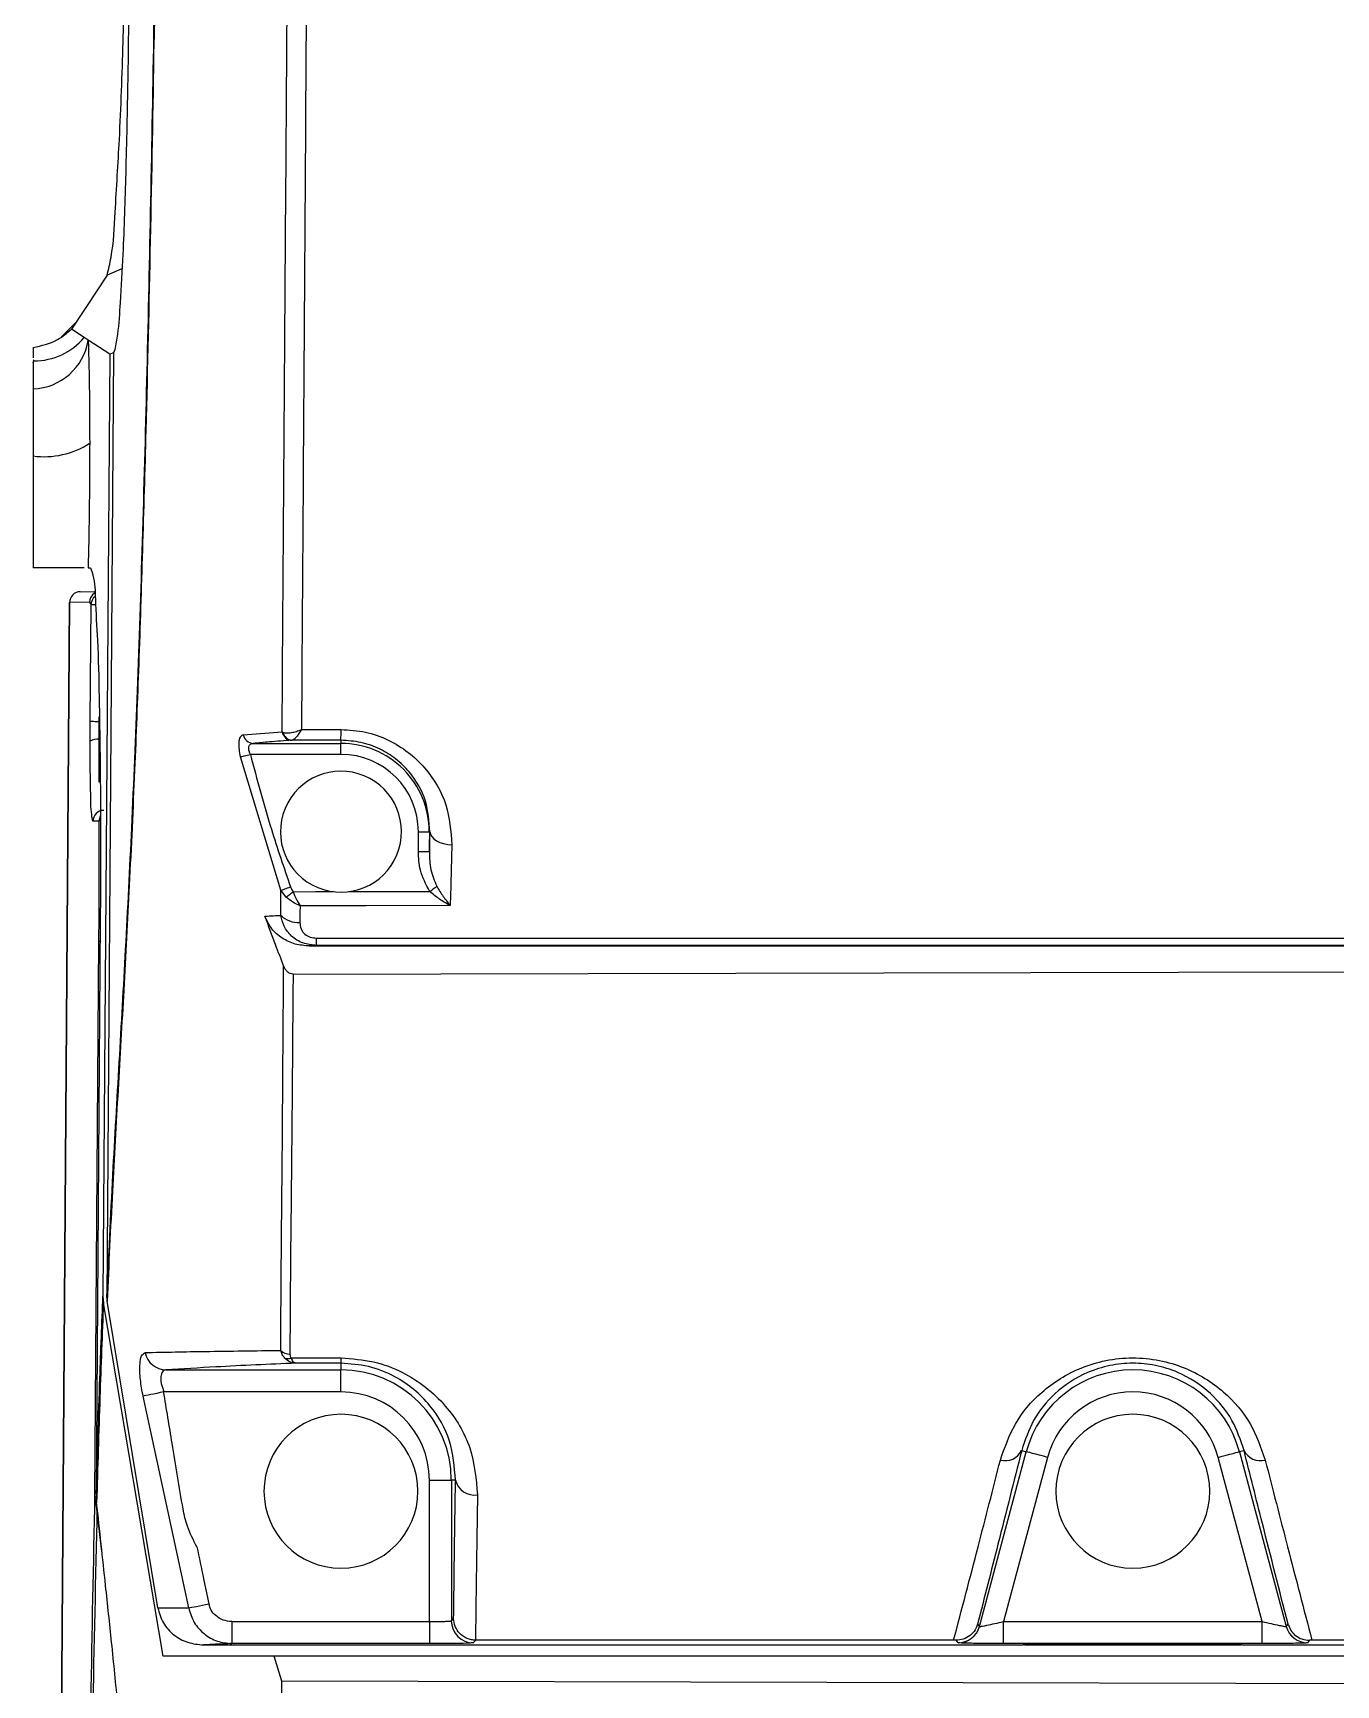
# Model space of a CAD drawing. Header units: millimetres. Extents: x -356 to 237, y 0 to 365.
# Drawn here: x 102.513 to 104.845, y 62.214 to 65.172 of the extents above; entities that cross this region are included whole.
import ezdxf

# ---------------------------------------------------------------- set-up
doc = ezdxf.new("R2010")
doc.units = ezdxf.units.MM

msp = doc.modelspace()

# ---------------------------------------------------------------- linework, layer by layer
at = {"color": 7, "linetype": 'Continuous', "lineweight": 25}
for p, q in [((102.7289, 65.1647), (102.7289, 65.1698)), ((102.7289, 65.1547), (102.7289, 65.1698)), ((102.729, 65.1547), (102.7291, 65.1497)), ((102.6452, 64.7385), (102.6083, 64.6829)), ((102.6718, 64.7501), (102.6452, 64.7385)), ((102.6048, 64.6775), (102.5814, 64.6423)), ((102.6083, 64.6829), (102.6048, 64.6775)), ((102.5891, 64.6538), (102.5631, 64.6275)), ((102.6044, 64.6271), (102.5814, 64.6423)), ((102.5127, 64.6091), (102.5127, 64.5907)), ((102.6115, 64.6224), (102.6044, 64.6271)), ((102.6499, 64.597), (102.6115, 64.6224)), ((102.5127, 64.582), (102.5142, 64.5852)), ((102.5127, 64.5852), (102.5142, 64.5852)), ((102.5127, 64.582), (102.5127, 64.5352)), ((102.6499, 64.597), (102.6378, 62.9105)), ((102.6568, 64.5999), (102.6447, 62.9074)), ((102.6568, 64.5999), (102.6499, 64.597)), ((102.6588, 64.6057), (102.6568, 64.5999)), ((102.5127, 64.5352), (102.5127, 64.415)), ((102.5127, 64.415), (102.5127, 64.2146)), ((102.6043, 64.2146), (102.5127, 64.2146)), ((102.6112, 64.2146), (102.6155, 64.2146)), ((102.5973, 64.1719), (102.6228, 64.1723)), ((102.578, 64.1523), (102.5378, 58.5311)), ((102.5378, 58.5311), (102.578, 64.1523)), ((102.578, 64.1523), (102.5779, 64.1523)), ((102.6137, 64.1529), (102.578, 64.1523)), ((102.578, 64.1523), (102.578, 64.1523)), ((102.6149, 63.9398), (102.6164, 64.1481)), ((102.6308, 63.8307), (102.6308, 63.948)), ((102.8889, 63.9155), (102.9585, 63.9207)), ((102.9067, 63.9003), (103.0638, 63.9003)), ((103.0638, 63.9059), (103.0638, 63.9003)), ((103.0638, 63.8806), (103.0638, 63.9003)), ((102.9564, 63.6371), (102.8838, 63.8761)), ((103.0638, 63.8806), (102.9016, 63.8806)), ((102.6307, 63.7609), (102.6198, 63.7607)), ((103.2023, 63.7064), (103.2023, 63.7421)), ((103.2023, 63.7421), (103.222, 63.7421)), ((103.2229, 63.7421), (103.222, 63.7421)), ((103.222, 63.7421), (103.222, 63.7064)), ((103.2023, 63.7064), (103.222, 63.7064)), ((102.9655, 63.625), (102.9564, 63.6371)), ((102.633, 63.5846), (102.6257, 62.5572)), ((102.6235, 62.5537), (102.6306, 63.5461)), ((103.0071, 63.5374), (105.7803, 63.5374)), ((102.6378, 62.9105), (102.6386, 62.8984)), ((102.7457, 62.2657), (102.6386, 62.8984)), ((102.7361, 62.3521), (102.6451, 62.9013)), ((102.7505, 62.7782), (103.0638, 62.7782)), ((103.0638, 62.7902), (103.0638, 62.7782)), ((103.0638, 62.7389), (103.0638, 62.7782)), ((102.7913, 62.3519), (102.7096, 62.7312)), ((103.0638, 62.7389), (102.7468, 62.7389)), ((104.2065, 62.3187), (104.2904, 62.6318)), ((104.2822, 62.634), (104.2904, 62.6318)), ((104.6802, 62.634), (104.672, 62.6318)), ((104.672, 62.6318), (104.7559, 62.3187)), ((104.3284, 62.6216), (104.2496, 62.3276)), ((104.7127, 62.3276), (104.6339, 62.6216)), ((103.222, 62.5807), (103.2614, 62.5807)), ((103.222, 62.3276), (103.222, 62.5807)), ((103.2688, 62.5807), (103.2614, 62.5807)), ((103.2614, 62.5807), (103.2614, 62.3289)), ((102.6271, 62.5296), (102.6235, 62.5537)), ((102.6257, 62.5572), (102.6265, 62.5403)), ((102.6359, 62.4533), (102.6271, 62.5296)), ((103.2614, 62.3289), (103.2655, 62.3331)), ((102.8685, 62.3276), (103.222, 62.3276)), ((102.8685, 62.3276), (102.8685, 62.2882)), ((103.222, 62.3276), (103.222, 62.2882)), ((104.2033, 62.3229), (104.2065, 62.3187)), ((104.2496, 62.2882), (104.2496, 62.3276)), ((104.2496, 62.3276), (104.7127, 62.3276)), ((104.7127, 62.2882), (104.7127, 62.3276)), ((104.7559, 62.3187), (104.7591, 62.3229)), ((102.8179, 62.2858), (104.285, 62.2858)), ((103.222, 62.2882), (102.8685, 62.2882)), ((103.3052, 62.2941), (103.3007, 62.2895)), ((104.1684, 62.2895), (104.165, 62.2941)), ((104.7127, 62.2882), (104.2496, 62.2882)), ((104.2877, 62.2871), (104.285, 62.2858)), ((104.2877, 62.2858), (104.285, 62.2858)), ((104.2877, 62.2871), (104.6746, 62.2871)), ((104.2877, 62.2858), (104.2877, 62.2871)), ((104.2877, 62.2858), (104.6746, 62.2858)), ((104.6773, 62.2858), (104.6746, 62.2871)), ((104.6746, 62.2871), (104.6746, 62.2858)), ((104.6773, 62.2858), (104.6746, 62.2858)), ((104.6773, 62.2858), (106.078, 62.2858)), ((104.7974, 62.2941), (104.7939, 62.2895)), ((102.944, 62.2657), (102.7457, 62.2657)), ((102.9578, 62.2211), (102.944, 62.2657)), ((105.8419, 62.2657), (102.944, 62.2657)), ((105.8197, 62.2141), (102.9578, 62.2211))]:
    msp.add_line(p, q, dxfattribs=at)
at = {"color": 7, "linetype": 'Continuous', "lineweight": 25, "flags": 128}
for points in [[(102.6245, 64.1481), (102.6222, 64.1481), (102.6198, 64.1481), (102.618, 64.1481), (102.6168, 64.1481), (102.6164, 64.1481)], [(102.6149, 63.9398), (102.6153, 63.9398), (102.6165, 63.9398), (102.6183, 63.9398), (102.6207, 63.9398), (102.6236, 63.9397), (102.6269, 63.9397), (102.6305, 63.9397), (102.6308, 63.9397)], [(103.0638, 63.9059), (103.0149, 63.9059), (102.9764, 63.9059)], [(102.9931, 63.9251), (103.0327, 63.9251), (103.0639, 63.9251)], [(102.8838, 63.8761), (102.885, 63.8764), (102.8866, 63.8768), (102.8885, 63.8773), (102.8908, 63.8778), (102.8933, 63.8785), (102.896, 63.8791), (102.8988, 63.8799), (102.9016, 63.8806)], [(103.2229, 63.7421), (103.2239, 63.7376), (103.2262, 63.7333), (103.2299, 63.7294), (103.2348, 63.7258), (103.2408, 63.7229), (103.2475, 63.7207), (103.2548, 63.7193), (103.2623, 63.7188)], [(102.9561, 63.5923), (102.9563, 63.6173), (102.9564, 63.6371)], [(102.9564, 63.6371), (102.9577, 63.6376), (102.9592, 63.6381), (102.9611, 63.6388), (102.9633, 63.6395), (102.9656, 63.6404), (102.9682, 63.6413), (102.9708, 63.6422), (102.9735, 63.6432)], [(102.9655, 63.625), (102.9667, 63.6259), (102.968, 63.6269), (102.9695, 63.6281), (102.971, 63.6293), (102.9727, 63.6305), (102.9745, 63.6319), (102.9762, 63.6332), (102.9781, 63.6346)], [(102.9781, 63.6346), (103.0185, 63.6347), (103.0503, 63.6347)], [(103.0776, 63.6347), (103.1589, 63.6348), (103.2228, 63.6349)], [(103.2228, 63.6349), (103.2246, 63.6363), (103.2264, 63.6376), (103.2281, 63.6389), (103.2297, 63.6401), (103.2313, 63.6413), (103.2327, 63.6424), (103.2341, 63.6434), (103.2352, 63.6443)], [(103.2594, 63.6098), (103.1088, 63.6096), (102.9905, 63.6095)], [(102.6306, 63.5461), (102.6311, 63.5461), (102.6322, 63.5461), (102.6327, 63.5461)], [(103.0201, 63.5517), (103.9541, 63.5515), (104.5585, 63.5514), (105.1628, 63.5513), (105.7672, 63.5512)], [(105.7671, 63.5384), (104.2288, 63.5384), (103.0201, 63.5385)], [(102.9781, 63.4872), (104.5628, 63.4903), (105.8078, 63.4927)], [(102.9747, 62.7996), (103.0246, 62.7996), (103.0639, 62.7996)], [(103.0638, 62.7902), (103.0185, 62.7902), (102.9829, 62.7902)], [(102.7465, 62.7388), (102.7402, 62.7375), (102.7342, 62.7362), (102.7284, 62.7351), (102.7232, 62.734), (102.7186, 62.733), (102.7147, 62.7322), (102.7117, 62.7316), (102.7096, 62.7312)], [(104.3284, 62.6216), (104.3211, 62.6236), (104.314, 62.6255), (104.3075, 62.6272), (104.3017, 62.6288), (104.297, 62.6301), (104.2934, 62.631), (104.2912, 62.6316), (104.2904, 62.6318)], [(104.6339, 62.6216), (104.6413, 62.6236), (104.6483, 62.6255), (104.6549, 62.6272), (104.6606, 62.6288), (104.6653, 62.6301), (104.6689, 62.631), (104.6711, 62.6316), (104.672, 62.6318)], [(102.7913, 62.3519), (102.7937, 62.3525), (102.797, 62.3531), (102.8009, 62.3539), (102.8054, 62.3548), (102.8104, 62.3559), (102.8158, 62.357), (102.8215, 62.3581), (102.8273, 62.3593)], [(104.1604, 62.2941), (103.6815, 62.2941), (103.3052, 62.2941)], [(105.657, 62.2941), (105.1781, 62.2941), (104.8018, 62.2941)], [(102.9524, 61.4587), (102.9538, 61.6552), (102.9552, 61.8514), (102.9566, 62.041), (102.9578, 62.2211)]]:
    msp.add_lwpolyline(points, dxfattribs=at)
at = {"color": 7, "linetype": 'Continuous', "lineweight": 25}
for centre, radius, start, end in [((102.5087, 64.6392), 0.1042, 272.1627, 350.677), ((102.5141, 64.7034), 0.1182, 270.0547, 319.7831), ((102.5326, 64.5642), 0.1505, 262.3986, 302.7378), ((102.5976, 64.1522), 0.0197, 91.0092, 179.5821), ((102.5976, 64.1522), 0.0197, 91.0252, 179.6009), ((102.6334, 64.1528), 0.0197, 122.1972, 179.5883), ((102.6359, 64.1479), 0.0196, 129.0213, 179.2336), ((102.6284, 63.8817), 0.0261, 84.7102, 121.5296), ((102.9075, 63.9192), 0.019, 191.3079, 267.6336), ((102.9767, 63.9244), 0.0186, 191.7112, 266.8591), ((102.9776, 63.924), 0.0181, 192.4051, 266.1474), ((101.5802, 63.9224), 1.4837, 359.3631, 0.1051), ((103.0638, 63.7421), 0.1581, 359.9993, 90.0002), ((103.0638, 63.7421), 0.1385, 359.9999, 89.9999), ((103.0638, 63.7421), 0.1083, 337.4777, 157.4771), ((103.0638, 63.7421), 0.1083, 157.4777, 337.4771), ((102.6395, 63.7606), 0.0197, 91.0161, 179.6099), ((102.6504, 63.7608), 0.0197, 152.2118, 179.6159), ((102.9884, 63.6255), 0.0462, 225.7505, 272.3756), ((101.1466, 63.5508), 1.8736, 359.625, 0.0289), ((102.7512, 62.8169), 0.0386, 191.2268, 269.0179), ((102.9718, 62.8283), 0.0218, 223.9058, 271.6304), ((102.9687, 62.8152), 0.0168, 250.5834, 290.7376), ((101.9324, 62.7989), 1.1315, 359.5619, 0.0361), ((103.0638, 62.5807), 0.1975, 0.0001, 89.9994), ((104.4812, 62.5807), 0.1975, 14.9999, 165.0001), ((103.0638, 62.5807), 0.1582, 0.0003, 89.9995), ((104.4812, 62.5807), 0.1582, 14.9999, 165.0001), ((103.0638, 62.561), 0.1378, 0.0003, 179.9997), ((104.4812, 62.561), 0.1378, 0.0003, 179.9997), ((104.2526, 62.6486), 0.0329, 254.9851, 333.7573), ((104.7096, 62.6486), 0.0329, 206.3035, 285.0507), ((103.3032, 62.5894), 0.0355, 194.2131, 278.0354), ((103.0638, 62.561), 0.1378, 180.0002, 359.9998), ((104.4812, 62.561), 0.1378, 180.0002, 359.9998), ((103.3007, 62.3289), 0.0394, 180.0234, 269.9777), ((104.1684, 62.3289), 0.0394, 270.013, 344.9872), ((104.1685, 62.3288), 0.0394, 270.1172, 345.0403), ((104.7939, 62.3289), 0.0394, 195.02, 269.9831)]:
    msp.add_arc(centre, radius, start, end, dxfattribs=at)
for points, knots in [([(102.9585, 63.9207), (102.9592, 64.0298), (102.9607, 64.2534), (102.9631, 64.5955), (102.9656, 64.9487), (102.9681, 65.3084), (102.9705, 65.6707), (102.9723, 65.9129), (102.9732, 66.0342)], [0, 0, 0, 0, 0.154988, 0.317343, 0.485645, 0.656319, 0.827822, 1, 1, 1, 1]), ([(103.0068, 66.0223), (103.006, 65.9023), (103.0044, 65.6626), (103.0022, 65.3037), (102.9999, 64.9472), (102.9976, 64.5966), (102.9953, 64.2564), (102.9938, 64.0339), (102.9931, 63.9251)], [0, 0, 0, 0, 0.171721, 0.34288, 0.513354, 0.681682, 0.84437, 1, 1, 1, 1]), ([(102.7289, 65.1698), (102.7313, 65.3241), (102.7356, 65.6002), (102.7387, 65.8763), (102.74, 65.9981)], [0, 0, 0, 0, 0.55887, 1, 1, 1, 1]), ([(102.7405, 65.999), (102.7387, 65.8399), (102.7355, 65.5568), (102.731, 65.2737), (102.7291, 65.1497)], [0, 0, 0, 0, 0.56206, 1, 1, 1, 1]), ([(102.6452, 64.7385), (102.6478, 64.7493), (102.6566, 64.7863), (102.6603, 64.8681), (102.6687, 64.9962), (102.6739, 65.1509), (102.6787, 65.319), (102.6821, 65.4867), (102.6847, 65.6576), (102.6857, 65.7717), (102.6861, 65.8279)], [0, 0, 0, 0, 0.030318, 0.10448, 0.224105, 0.383838, 0.530012, 0.686379, 0.845305, 1, 1, 1, 1]), ([(102.6841, 65.2576), (102.6836, 65.2015), (102.6825, 65.0894), (102.6789, 64.9288), (102.6747, 64.7955), (102.669, 64.6994), (102.6658, 64.6423), (102.6605, 64.6147), (102.6588, 64.6057)], [0, 0, 0, 0, 0.258214, 0.515091, 0.738052, 0.870802, 0.958054, 1, 1, 1, 1]), ([(102.6447, 62.9074), (102.6482, 62.9807), (102.6549, 63.1214), (102.667, 63.3293), (102.6789, 63.5365), (102.6901, 63.7583), (102.7002, 64.0019), (102.7091, 64.2682), (102.7168, 64.5537), (102.7234, 64.8547), (102.727, 65.0602), (102.7289, 65.1647)], [0, 0, 0, 0, 0.0975025, 0.1869963, 0.2765433, 0.3732027, 0.4818644, 0.6002815, 0.727033, 0.8611986, 1, 1, 1, 1]), ([(102.7289, 65.1547), (102.7269, 65.0368), (102.7228, 64.8055), (102.7158, 64.5026), (102.7087, 64.2497), (102.7021, 64.0469), (102.6944, 63.8469), (102.6854, 63.6523), (102.6753, 63.4614), (102.6647, 63.2787), (102.6541, 63.0931), (102.6482, 62.9669), (102.6451, 62.9013)], [0, 0, 0, 0, 0.15681, 0.307781, 0.40298, 0.493411, 0.577749, 0.669208, 0.752597, 0.831968, 0.912645, 1, 1, 1, 1]), ([(102.7289, 65.1547), (102.7289, 65.1565), (102.7288, 65.1599), (102.7289, 65.1632), (102.7289, 65.1647)], [0, 0, 0, 0, 0.559983, 1, 1, 1, 1]), ([(102.5127, 64.6091), (102.5278, 64.6125), (102.5535, 64.6183), (102.5733, 64.6353), (102.5814, 64.6423)], [0, 0, 0, 0, 0.591302, 1, 1, 1, 1]), ([(102.6115, 64.6224), (102.6123, 64.5907), (102.6138, 64.5292), (102.6139, 64.4676), (102.614, 64.4376)], [0, 0, 0, 0, 0.51365, 1, 1, 1, 1]), ([(102.5142, 64.5852), (102.5139, 64.5856), (102.5134, 64.5864), (102.5129, 64.5871), (102.5127, 64.5874)], [0, 0, 0, 0, 0.560476, 1, 1, 1, 1]), ([(102.614, 64.4376), (102.6138, 64.3949), (102.6136, 64.3205), (102.6119, 64.2462), (102.6112, 64.2146)], [0, 0, 0, 0, 0.574407, 1, 1, 1, 1]), ([(102.6155, 64.2146), (102.6171, 64.2102), (102.6236, 64.1923), (102.6239, 64.148), (102.6292, 64.0759), (102.6311, 63.975), (102.6331, 63.8533), (102.6337, 63.7202), (102.6332, 63.6296), (102.633, 63.5846)], [0, 0, 0, 0, 0.022175, 0.090207, 0.207024, 0.367555, 0.56913, 0.786152, 1, 1, 1, 1]), ([(102.6164, 64.1481), (102.6161, 64.1496), (102.6157, 64.1516), (102.6141, 64.1527), (102.6137, 64.1529)], [0, 0, 0, 0, 0.7361535, 1, 1, 1, 1]), ([(102.6147, 63.9039), (102.6147, 63.9106), (102.6148, 63.9225), (102.6148, 63.9345), (102.6149, 63.9398)], [0, 0, 0, 0, 0.557626, 1, 1, 1, 1]), ([(102.6198, 63.7607), (102.619, 63.7648), (102.6158, 63.7814), (102.6161, 63.8132), (102.6147, 63.8567), (102.6147, 63.8876), (102.6147, 63.9039)], [0, 0, 0, 0, 0.087231, 0.353579, 0.659825, 1, 1, 1, 1]), ([(102.8889, 63.9155), (102.8869, 63.9144), (102.8816, 63.9114), (102.8808, 63.9004), (102.881, 63.8887), (102.8828, 63.8805), (102.8838, 63.8761)], [0, 0, 0, 0, 0.154816, 0.408933, 0.685985, 1, 1, 1, 1]), ([(102.9016, 63.8806), (102.901, 63.8819), (102.8999, 63.8843), (102.899, 63.888), (102.8986, 63.8913), (102.899, 63.8943), (102.9, 63.8969), (102.9024, 63.8995), (102.905, 63.9), (102.9067, 63.9003)], [0, 0, 0, 0, 0.170933, 0.325762, 0.463028, 0.58318, 0.690001, 0.792697, 1, 1, 1, 1]), ([(102.9757, 63.9059), (102.9624, 63.9049), (102.9393, 63.9031), (102.9164, 63.9011), (102.9067, 63.9003)], [0, 0, 0, 0, 0.579838, 1, 1, 1, 1]), ([(102.9585, 63.9207), (102.9588, 63.9205), (102.9592, 63.9204), (102.9597, 63.9202), (102.9599, 63.9201)], [0, 0, 0, 0, 0.54786, 1, 1, 1, 1]), ([(102.9599, 63.9201), (102.9622, 63.9196), (102.9673, 63.9185), (102.9755, 63.9195), (102.9842, 63.9216), (102.99, 63.9239), (102.9931, 63.9251)], [0, 0, 0, 0, 0.2089144, 0.4506601, 0.7154543, 1, 1, 1, 1]), ([(102.9764, 63.9059), (102.9762, 63.9059), (102.976, 63.9059), (102.9758, 63.9059), (102.9757, 63.9059)], [0, 0, 0, 0, 0.573299, 1, 1, 1, 1]), ([(102.9931, 63.9251), (102.9916, 63.9226), (102.9888, 63.9181), (102.9844, 63.9123), (102.9806, 63.9078), (102.9776, 63.9065), (102.9764, 63.9059)], [0, 0, 0, 0, 0.332965, 0.61778, 0.845585, 1, 1, 1, 1]), ([(103.2229, 63.7421), (103.2216, 63.7607), (103.2189, 63.7994), (103.1929, 63.8438), (103.1626, 63.8732), (103.1333, 63.8913), (103.1, 63.9035), (103.0759, 63.9051), (103.0638, 63.9059)], [0, 0, 0, 0, 0.21814, 0.453544, 0.586114, 0.715384, 0.858268, 1, 1, 1, 1]), ([(103.0639, 63.9251), (103.0786, 63.9242), (103.1077, 63.9223), (103.1486, 63.9075), (103.1847, 63.8855), (103.2231, 63.8489), (103.2566, 63.7928), (103.2604, 63.743), (103.2623, 63.7188)], [0, 0, 0, 0, 0.137963, 0.274048, 0.40615, 0.533241, 0.773337, 1, 1, 1, 1]), ([(102.9016, 63.8806), (102.9136, 63.8358), (102.9349, 63.7559), (102.9617, 63.6776), (102.9735, 63.6432)], [0, 0, 0, 0, 0.55997, 1, 1, 1, 1]), ([(102.631, 63.6678), (102.631, 63.6853), (102.631, 63.7164), (102.6308, 63.7474), (102.6307, 63.7609)], [0, 0, 0, 0, 0.5658, 1, 1, 1, 1]), ([(103.222, 63.7064), (103.2222, 63.713), (103.2225, 63.7249), (103.2228, 63.7369), (103.2229, 63.7421)], [0, 0, 0, 0, 0.558188, 1, 1, 1, 1]), ([(103.2228, 63.6349), (103.216, 63.6475), (103.2039, 63.6699), (103.2028, 63.6952), (103.2023, 63.7064)], [0, 0, 0, 0, 0.559869, 1, 1, 1, 1]), ([(103.222, 63.7064), (103.2223, 63.6954), (103.2229, 63.6738), (103.2312, 63.654), (103.2352, 63.6443)], [0, 0, 0, 0, 0.510675, 1, 1, 1, 1]), ([(103.2623, 63.7188), (103.2618, 63.6982), (103.2608, 63.6619), (103.2598, 63.6256), (103.2594, 63.6098)], [0, 0, 0, 0, 0.5657345, 1, 1, 1, 1]), ([(102.6306, 63.5461), (102.6307, 63.5689), (102.631, 63.6095), (102.631, 63.65), (102.631, 63.6678)], [0, 0, 0, 0, 0.562671, 1, 1, 1, 1]), ([(102.9735, 63.6432), (102.9742, 63.6415), (102.9754, 63.6385), (102.9772, 63.6358), (102.9781, 63.6346)], [0, 0, 0, 0, 0.559704, 1, 1, 1, 1]), ([(102.9781, 63.6346), (102.9799, 63.63), (102.9835, 63.6213), (102.9883, 63.6132), (102.9905, 63.6095)], [0, 0, 0, 0, 0.532303, 1, 1, 1, 1]), ([(103.2594, 63.6098), (103.2529, 63.6134), (103.24, 63.6207), (103.2285, 63.6302), (103.2228, 63.6349)], [0, 0, 0, 0, 0.497709, 1, 1, 1, 1]), ([(103.2352, 63.6443), (103.239, 63.6381), (103.2463, 63.6261), (103.2551, 63.6151), (103.2594, 63.6098)], [0, 0, 0, 0, 0.51336, 1, 1, 1, 1]), ([(102.9905, 63.6095), (102.9861, 63.6114), (102.9771, 63.6155), (102.9694, 63.6218), (102.9655, 63.625)], [0, 0, 0, 0, 0.489939, 1, 1, 1, 1]), ([(102.9905, 63.6095), (102.9905, 63.6038), (102.9904, 63.5937), (102.9903, 63.5837), (102.9903, 63.5793)], [0, 0, 0, 0, 0.561759, 1, 1, 1, 1]), ([(102.9275, 63.5907), (102.9328, 63.591), (102.9423, 63.5915), (102.9518, 63.5921), (102.9561, 63.5923)], [0, 0, 0, 0, 0.5533628, 1, 1, 1, 1]), ([(102.9275, 63.5907), (102.9336, 63.5739), (102.9444, 63.5439), (102.9561, 63.5143), (102.9612, 63.5013)], [0, 0, 0, 0, 0.55956, 1, 1, 1, 1]), ([(103.0071, 63.5374), (102.9986, 63.5381), (102.9816, 63.5394), (102.9582, 63.5505), (102.9385, 63.5674), (102.9312, 63.5829), (102.9275, 63.5907)], [0, 0, 0, 0, 0.249712, 0.499452, 0.749248, 1, 1, 1, 1]), ([(103.0201, 63.5385), (103.0118, 63.5393), (102.9955, 63.5409), (102.9749, 63.5538), (102.961, 63.5718), (102.9577, 63.5857), (102.9561, 63.5923)], [0, 0, 0, 0, 0.270728, 0.534487, 0.776174, 1, 1, 1, 1]), ([(102.9903, 63.5793), (102.9906, 63.5755), (102.9913, 63.5676), (102.9985, 63.5581), (103.0088, 63.5525), (103.0163, 63.552), (103.0201, 63.5517)], [0, 0, 0, 0, 0.247921, 0.512256, 0.746674, 1, 1, 1, 1]), ([(103.0201, 63.5385), (103.0177, 63.5383), (103.0133, 63.5379), (103.009, 63.5376), (103.0071, 63.5374)], [0, 0, 0, 0, 0.563127, 1, 1, 1, 1]), ([(102.9561, 62.8131), (102.9563, 62.8692), (102.9569, 62.9794), (102.9588, 63.1461), (102.9598, 63.3194), (102.9607, 63.4386), (102.9612, 63.5013)], [0, 0, 0, 0, 0.244636, 0.480193, 0.726907, 1, 1, 1, 1]), ([(102.9781, 63.4872), (102.9763, 63.4874), (102.9724, 63.4879), (102.9676, 63.4913), (102.9637, 63.4959), (102.9621, 63.4994), (102.9612, 63.5013)], [0, 0, 0, 0, 0.236075, 0.499319, 0.739722, 1, 1, 1, 1]), ([(102.9781, 63.4872), (102.9776, 63.4252), (102.9766, 63.3073), (102.9753, 63.1358), (102.9732, 62.9709), (102.9727, 62.8619), (102.9724, 62.8064)], [0, 0, 0, 0, 0.273098, 0.519744, 0.755416, 1, 1, 1, 1]), ([(102.6257, 62.5572), (102.6277, 62.626), (102.6312, 62.7438), (102.6359, 62.8615), (102.6378, 62.9105)], [0, 0, 0, 0, 0.584204, 1, 1, 1, 1]), ([(102.6386, 62.8984), (102.6364, 62.842), (102.6318, 62.7227), (102.6283, 62.6033), (102.6265, 62.5403)], [0, 0, 0, 0, 0.472397, 1, 1, 1, 1]), ([(102.6447, 62.9074), (102.6447, 62.9062), (102.6447, 62.9042), (102.645, 62.9022), (102.6451, 62.9013)], [0, 0, 0, 0, 0.559906, 1, 1, 1, 1]), ([(102.7096, 62.7312), (102.7086, 62.7362), (102.7067, 62.7461), (102.7048, 62.7605), (102.7038, 62.7739), (102.7037, 62.7858), (102.7048, 62.7953), (102.7062, 62.8043), (102.7108, 62.8076), (102.7133, 62.8093)], [0, 0, 0, 0, 0.188291, 0.36942, 0.535458, 0.681687, 0.801493, 0.892922, 1, 1, 1, 1]), ([(102.7133, 62.8093), (102.7491, 62.8101), (102.83, 62.8117), (102.9109, 62.8126), (102.9561, 62.8131)], [0, 0, 0, 0, 0.44243, 1, 1, 1, 1]), ([(102.9632, 62.7994), (102.9614, 62.8016), (102.9581, 62.8056), (102.9567, 62.8107), (102.9561, 62.8131)], [0, 0, 0, 0, 0.522199, 1, 1, 1, 1]), ([(102.9724, 62.8064), (102.9725, 62.8051), (102.9727, 62.8026), (102.974, 62.8005), (102.9747, 62.7996)], [0, 0, 0, 0, 0.543601, 1, 1, 1, 1]), ([(102.7505, 62.7782), (102.7493, 62.778), (102.7468, 62.7777), (102.7439, 62.775), (102.7421, 62.7712), (102.7412, 62.7664), (102.7412, 62.7605), (102.7421, 62.7538), (102.744, 62.7464), (102.7459, 62.7415), (102.7468, 62.7389)], [0, 0, 0, 0, 0.083288, 0.163678, 0.254072, 0.360186, 0.491169, 0.643549, 0.81451, 1, 1, 1, 1]), ([(102.9829, 62.7902), (102.9352, 62.7882), (102.8577, 62.7849), (102.7803, 62.7801), (102.7505, 62.7782)], [0, 0, 0, 0, 0.61547, 1, 1, 1, 1]), ([(102.9829, 62.7902), (102.9793, 62.7907), (102.9718, 62.7917), (102.9661, 62.7968), (102.9632, 62.7994)], [0, 0, 0, 0, 0.476751, 1, 1, 1, 1]), ([(102.9747, 62.7996), (102.9757, 62.797), (102.9773, 62.7927), (102.9814, 62.7909), (102.9829, 62.7902)], [0, 0, 0, 0, 0.615513, 1, 1, 1, 1]), ([(103.2688, 62.5807), (103.2669, 62.6045), (103.2629, 62.6526), (103.2246, 62.7196), (103.171, 62.764), (103.1139, 62.7867), (103.0803, 62.7891), (103.0638, 62.7902)], [0, 0, 0, 0, 0.218627, 0.440652, 0.691005, 0.848149, 1, 1, 1, 1]), ([(103.0639, 62.7996), (103.0835, 62.7982), (103.1217, 62.7956), (103.1883, 62.7703), (103.2525, 62.7201), (103.3004, 62.6407), (103.3056, 62.5829), (103.3082, 62.5543)], [0, 0, 0, 0, 0.153486, 0.297723, 0.550936, 0.777629, 1, 1, 1, 1]), ([(104.2441, 62.6168), (104.2518, 62.6389), (104.2677, 62.6845), (104.3179, 62.7431), (104.3763, 62.7795), (104.4332, 62.7965), (104.4808, 62.8013), (104.5285, 62.7967), (104.5855, 62.7798), (104.644, 62.7435), (104.6945, 62.6849), (104.7104, 62.6391), (104.7182, 62.6168)], [0, 0, 0, 0, 0.1084988, 0.2236589, 0.3525468, 0.4243498, 0.4995139, 0.5745848, 0.646442, 0.7754933, 0.8905544, 1, 1, 1, 1]), ([(104.6802, 62.634), (104.674, 62.6525), (104.6612, 62.6905), (104.6202, 62.7402), (104.5711, 62.7723), (104.5222, 62.7875), (104.4809, 62.7916), (104.4395, 62.7873), (104.3907, 62.772), (104.3417, 62.7398), (104.301, 62.6902), (104.2883, 62.6524), (104.2822, 62.634)], [0, 0, 0, 0, 0.10689, 0.219603, 0.348137, 0.425215, 0.500555, 0.575896, 0.652939, 0.781265, 0.893961, 1, 1, 1, 1]), ([(102.7468, 62.7389), (102.7468, 62.7389), (102.7466, 62.739), (102.7465, 62.7391), (102.7464, 62.7392)], [0, 0, 0, 0, 0.559947, 1, 1, 1, 1]), ([(102.7811, 62.5293), (102.7746, 62.5685), (102.7629, 62.6384), (102.7515, 62.7084), (102.7464, 62.7392)], [0, 0, 0, 0, 0.560014, 1, 1, 1, 1]), ([(104.2822, 62.634), (104.2681, 62.578), (104.242, 62.4742), (104.2155, 62.3706), (104.2033, 62.3229)], [0, 0, 0, 0, 0.539826, 1, 1, 1, 1]), ([(104.7591, 62.3229), (104.7437, 62.383), (104.7172, 62.4866), (104.6911, 62.5904), (104.6802, 62.634)], [0, 0, 0, 0, 0.579647, 1, 1, 1, 1]), ([(104.1604, 62.2941), (104.1751, 62.3498), (104.2033, 62.4573), (104.2309, 62.565), (104.2441, 62.6168)], [0, 0, 0, 0, 0.518401, 1, 1, 1, 1]), ([(104.7182, 62.6168), (104.7314, 62.565), (104.759, 62.4573), (104.7872, 62.3498), (104.8018, 62.2941)], [0, 0, 0, 0, 0.481727, 1, 1, 1, 1]), ([(103.2655, 62.3331), (103.2661, 62.3806), (103.267, 62.4632), (103.2683, 62.5457), (103.2688, 62.5807)], [0, 0, 0, 0, 0.576443, 1, 1, 1, 1]), ([(102.5893, 59.0407), (102.594, 59.7022), (102.5996, 60.4934), (102.6063, 61.4139), (102.6106, 61.8004), (102.6159, 62.1801), (102.621, 62.4307), (102.6235, 62.5537)], [0, 0, 0, 0, 0.564857, 0.675676, 0.78601, 0.894914, 1, 1, 1, 1]), ([(102.7015, 61.4587), (102.7008, 61.5132), (102.6994, 61.6143), (102.6945, 61.7657), (102.6865, 61.9117), (102.6762, 62.0504), (102.6648, 62.1761), (102.6538, 62.2868), (102.6409, 62.4076), (102.6319, 62.4909), (102.6265, 62.5403)], [0, 0, 0, 0, 0.150762, 0.279606, 0.418989, 0.555054, 0.664064, 0.7682, 0.862536, 1, 1, 1, 1]), ([(103.3082, 62.5543), (103.3075, 62.5123), (103.3061, 62.4255), (103.3051, 62.3388), (103.3046, 62.2941)], [0, 0, 0, 0, 0.484566, 1, 1, 1, 1]), ([(102.6271, 62.5296), (102.6244, 62.4064), (102.6187, 62.1545), (102.613, 61.772), (102.6087, 61.3814), (102.6059, 60.9877), (102.6003, 60.2072), (102.5956, 59.5581), (102.5918, 59.0406)], [0, 0, 0, 0, 0.105958, 0.216626, 0.328917, 0.441844, 0.555103, 1, 1, 1, 1]), ([(102.806, 62.4612), (102.7997, 62.4733), (102.7883, 62.4949), (102.7833, 62.5188), (102.7811, 62.5293)], [0, 0, 0, 0, 0.560026, 1, 1, 1, 1]), ([(102.806, 62.4612), (102.81, 62.4422), (102.8172, 62.4083), (102.8242, 62.3743), (102.8273, 62.3593)], [0, 0, 0, 0, 0.559997, 1, 1, 1, 1]), ([(102.7361, 62.3521), (102.7461, 62.3521), (102.7645, 62.3521), (102.7829, 62.352), (102.7913, 62.3519)], [0, 0, 0, 0, 0.544844, 1, 1, 1, 1]), ([(102.7361, 62.3521), (102.7387, 62.3429), (102.7439, 62.3244), (102.7638, 62.3028), (102.7892, 62.2885), (102.8083, 62.2867), (102.8179, 62.2858)], [0, 0, 0, 0, 0.2497997, 0.4996852, 0.7496436, 1, 1, 1, 1]), ([(102.7913, 62.3519), (102.794, 62.343), (102.7994, 62.3252), (102.8183, 62.3046), (102.842, 62.2909), (102.8597, 62.2891), (102.8685, 62.2882)], [0, 0, 0, 0, 0.257428, 0.509941, 0.756566, 1, 1, 1, 1]), ([(102.8685, 62.3276), (102.8632, 62.3281), (102.8527, 62.3291), (102.84, 62.337), (102.831, 62.3474), (102.8285, 62.3554), (102.8273, 62.3593)], [0, 0, 0, 0, 0.280411, 0.559673, 0.779975, 1, 1, 1, 1]), ([(103.3046, 62.2941), (103.3021, 62.2942), (103.297, 62.2946), (103.2894, 62.2971), (103.2823, 62.301), (103.2744, 62.3078), (103.2672, 62.3185), (103.2661, 62.3283), (103.2655, 62.3331)], [0, 0, 0, 0, 0.124416, 0.253093, 0.385963, 0.52283, 0.765166, 1, 1, 1, 1]), ([(103.222, 62.3276), (103.2268, 62.3276), (103.236, 62.3276), (103.2478, 62.3278), (103.2556, 62.3283), (103.2596, 62.3284), (103.2609, 62.3288), (103.2614, 62.3289)], [0, 0, 0, 0, 0.3684275, 0.6999704, 0.8928589, 0.9666146, 1, 1, 1, 1]), ([(104.2033, 62.3229), (104.2015, 62.3184), (104.1984, 62.3106), (104.1891, 62.3015), (104.1782, 62.2953), (104.1692, 62.2945), (104.165, 62.2941)], [0, 0, 0, 0, 0.280918, 0.480751, 0.750721, 1, 1, 1, 1]), ([(104.2065, 62.3187), (104.2069, 62.3187), (104.2082, 62.3187), (104.2108, 62.3192), (104.2149, 62.3199), (104.2229, 62.3216), (104.2346, 62.3241), (104.2445, 62.3264), (104.2496, 62.3276)], [0, 0, 0, 0, 0.0266557, 0.0872141, 0.1821102, 0.3104376, 0.6411833, 1, 1, 1, 1]), ([(104.2065, 62.3187), (104.2065, 62.3187), (104.2065, 62.3187), (104.2065, 62.3187), (104.2065, 62.3187)], [0, 0, 0, 0, 0.4487836, 1, 1, 1, 1]), ([(104.7127, 62.3276), (104.718, 62.3263), (104.7281, 62.324), (104.7401, 62.3214), (104.7482, 62.3198), (104.7522, 62.3191), (104.7545, 62.3186), (104.7556, 62.3187), (104.7559, 62.3187)], [0, 0, 0, 0, 0.36856, 0.706361, 0.83668, 0.92839, 0.981383, 1, 1, 1, 1]), ([(104.7591, 62.3229), (104.7605, 62.3191), (104.7635, 62.3113), (104.7723, 62.3021), (104.7839, 62.2954), (104.7928, 62.2945), (104.7974, 62.2941)], [0, 0, 0, 0, 0.2372, 0.480798, 0.734728, 1, 1, 1, 1]), ([(102.8685, 62.2882), (102.8588, 62.2878), (102.8419, 62.287), (102.825, 62.2861), (102.8179, 62.2858)], [0, 0, 0, 0, 0.573848, 1, 1, 1, 1]), ([(103.3007, 62.2895), (103.2983, 62.2893), (103.2885, 62.2885), (103.2707, 62.2886), (103.2469, 62.2882), (103.2304, 62.2882), (103.222, 62.2882)], [0, 0, 0, 0, 0.094454, 0.372437, 0.679595, 1, 1, 1, 1]), ([(103.3046, 62.2941), (103.3047, 62.2941), (103.305, 62.2941), (103.3052, 62.2941), (103.3052, 62.2941)], [0, 0, 0, 0, 0.560621, 1, 1, 1, 1]), ([(104.165, 62.2941), (104.1641, 62.2941), (104.1626, 62.2941), (104.1611, 62.2941), (104.1604, 62.2941)], [0, 0, 0, 0, 0.559129, 1, 1, 1, 1]), ([(104.1686, 62.2895), (104.1686, 62.2895), (104.1685, 62.2895), (104.1685, 62.2895), (104.1684, 62.2895)], [0, 0, 0, 0, 0.696119, 1, 1, 1, 1]), ([(104.2496, 62.2882), (104.2388, 62.2882), (104.2185, 62.2882), (104.1934, 62.2886), (104.1772, 62.2888), (104.1705, 62.2893), (104.1686, 62.2895)], [0, 0, 0, 0, 0.398779, 0.752048, 0.93017, 1, 1, 1, 1]), ([(104.7939, 62.2895), (104.7928, 62.2894), (104.7883, 62.2889), (104.7782, 62.2888), (104.761, 62.2884), (104.7385, 62.2882), (104.7214, 62.2882), (104.7127, 62.2882)], [0, 0, 0, 0, 0.041448, 0.166182, 0.370684, 0.678396, 1, 1, 1, 1]), ([(104.8018, 62.2941), (104.801, 62.2941), (104.7995, 62.2941), (104.798, 62.2941), (104.7974, 62.2941)], [0, 0, 0, 0, 0.560911, 1, 1, 1, 1])]:
    msp.add_open_spline(points, degree=3, knots=knots, dxfattribs=at)

doc.saveas('drawing.dxf')
